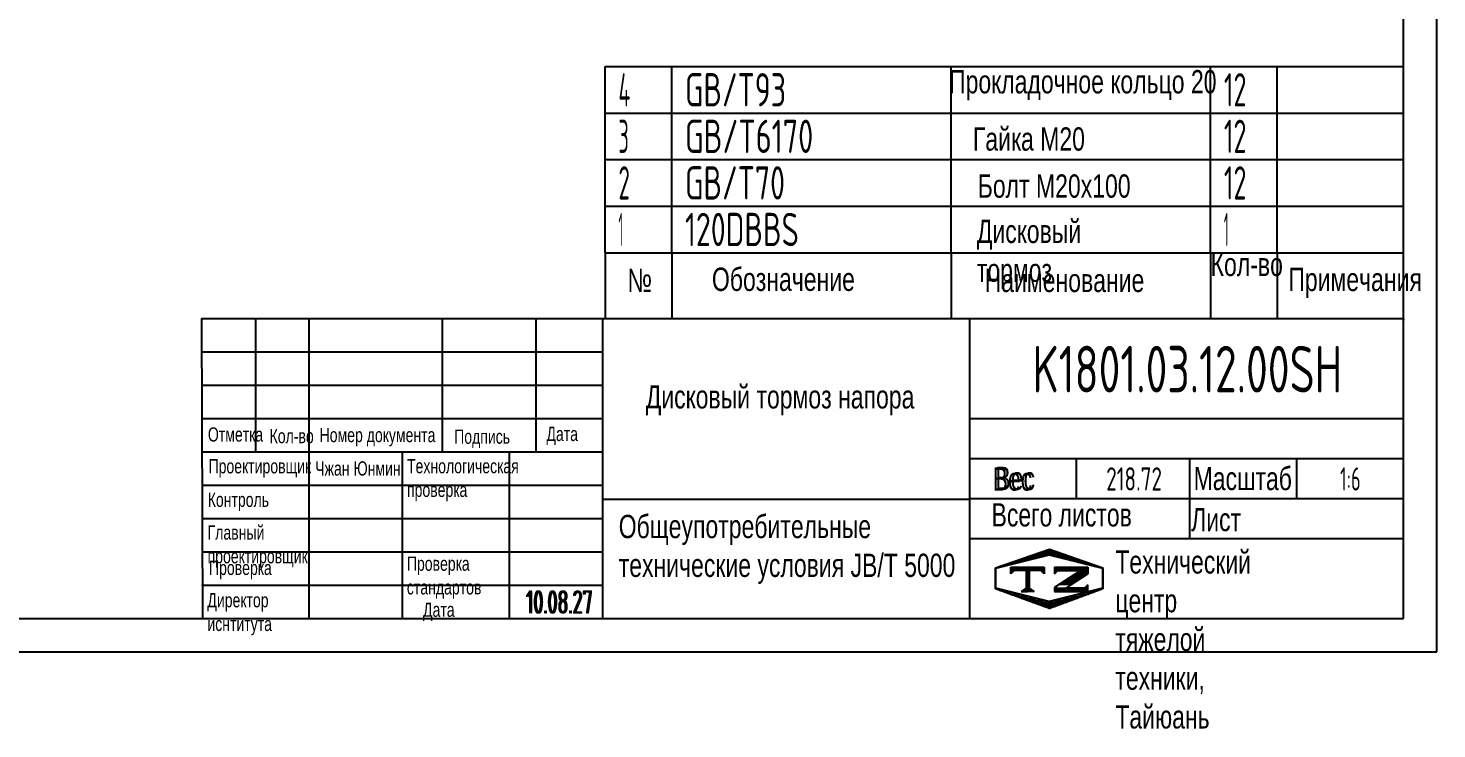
# Model space of a CAD drawing. Header units: millimetres. Extents: x 0 to 2520, y -69 to 1782.
# Drawn here: x 1250 to 2520, y -69 to 563 of the extents above; entities that cross this region are included whole.
import ezdxf
from ezdxf.enums import TextEntityAlignment as Align

# ---------------------------------------------------------------- set-up
doc = ezdxf.new("R2010")
doc.units = ezdxf.units.MM
doc.header["$LTSCALE"] = 60
doc.linetypes.add('G', pattern=[2, 1.25, -0.25, 0.25, -0.25])
doc.linetypes.add('K', pattern=[2.5, 1.25, -0.25, 0.25, -0.25, 0.25, -0.25])
for name, color, linetype in [('01', 7, 'Continuous'), ('02', 1, 'Continuous'), ('05', 142, 'G'), ('07', 6, 'K'), ('11', 3, 'Continuous'), ('THICK', 7, 'Continuous')]:
    doc.layers.add(name, color=color, linetype=linetype)
doc.styles.get("Standard").update_dxf_attribs({"font": 'isocp', "width": 0.707, "bigfont": 'intecad.shx'})

# ---------------------------------------------------------------- blocks, each defined once
blk = doc.blocks.new('*U21')
at = {"layer": '01'}
for points in [[(415, 5), (415, 292)], [(25, 5), (415, 5)]]:
    blk.add_lwpolyline(points, dxfattribs=at)
at = {"layer": '02'}
for points in [[(420, 0), (420, 297)], [(0, 0), (420, 0)]]:
    blk.add_lwpolyline(points, dxfattribs=at)
blk = doc.blocks.new('*U24')
at = {"layer": '01'}
for p, q in [((0, -42), (0, 0)), ((720, -42), (720, 0))]:
    blk.add_line(p, q, dxfattribs=at)
at = {"layer": '02'}
for p, q in [((0, 0), (60, 0)), ((60, -42), (60, 0)), ((60, 0), (312, 0)), ((312, -42), (312, 0)), ((312, 0), (546, 0)), ((546, -42), (546, 0)), ((546, 0), (606, 0)), ((606, -42), (606, 0)), ((606, 0), (720, 0))]:
    blk.add_line(p, q, dxfattribs=at)
blk = doc.blocks.new('*U25')
at = {"layer": '01'}
for p, q in [((0, -42), (0, 0)), ((720, -42), (720, 0))]:
    blk.add_line(p, q, dxfattribs=at)
at = {"layer": '02'}
for p, q in [((0, 0), (60, 0)), ((60, -42), (60, 0)), ((60, 0), (312, 0)), ((312, -42), (312, 0)), ((312, 0), (546, 0)), ((546, -42), (546, 0)), ((546, 0), (606, 0)), ((606, -42), (606, 0)), ((606, 0), (720, 0))]:
    blk.add_line(p, q, dxfattribs=at)
blk = doc.blocks.new('*U26')
at = {"layer": '01'}
for p, q in [((0, -42), (0, 0)), ((720, -42), (720, 0))]:
    blk.add_line(p, q, dxfattribs=at)
at = {"layer": '02'}
for p, q in [((0, 0), (60, 0)), ((60, -42), (60, 0)), ((60, 0), (312, 0)), ((312, -42), (312, 0)), ((312, 0), (546, 0)), ((546, -42), (546, 0)), ((546, 0), (606, 0)), ((606, -42), (606, 0)), ((606, 0), (720, 0))]:
    blk.add_line(p, q, dxfattribs=at)
blk = doc.blocks.new('*U27')
at = {"layer": '01'}
for p, q in [((0, -42), (0, 0)), ((0, 0), (60, 0)), ((60, 0), (312, 0)), ((312, 0), (546, 0)), ((546, 0), (606, 0)), ((606, 0), (720, 0)), ((720, -42), (720, 0))]:
    blk.add_line(p, q, dxfattribs=at)
at = {"layer": '02'}
for p, q in [((60, -42), (60, 0)), ((312, -42), (312, 0)), ((546, -42), (546, 0)), ((606, -42), (606, 0))]:
    blk.add_line(p, q, dxfattribs=at)
blk = doc.blocks.new('*X32')
at = {"color": 0}
for p, q in [((127.06, 7.8), (132.06, 7.8)), ((127.06, 7.5), (132.06, 7.5)), ((127.06, 7.2), (127.32, 7.2)), ((129.7, 6.6), (131.51, 6.6)), ((130.16, 6.9), (131.98, 6.9)), ((130.62, 7.2), (132.06, 7.2)), ((127.84, 5.4), (129.64, 5.4)), ((128.3, 5.7), (130.1, 5.7)), ((128.77, 6), (130.57, 6)), ((129.23, 6.3), (131.04, 6.3))]:
    blk.add_line(p, q, dxfattribs=at)
blk = doc.blocks.new('*X33')
at = {"color": 0}
for p, q in [((127.06, 4.8), (132.06, 4.8)), ((127.06, 4.5), (132.06, 4.5)), ((131.84, 5.1), (132.06, 5.1))]:
    blk.add_line(p, q, dxfattribs=at)
blk = doc.blocks.new('*X31')
at = {"color": 0}
for p, q in [((122.34, 4.5), (123.72, 4.5)), ((122.82, 4.8), (123.24, 4.8))]:
    blk.add_line(p, q, dxfattribs=at)
blk = doc.blocks.new('*X30')
at = {"color": 0}
for p, q in [((120.53, 7.8), (125.53, 7.8)), ((120.53, 7.5), (125.53, 7.5)), ((120.53, 7.2), (120.79, 7.2)), ((125.27, 7.2), (125.53, 7.2))]:
    blk.add_line(p, q, dxfattribs=at)
blk = doc.blocks.new('*X29')
at = {"color": 0}
for p, q in [((120.66, 8.7), (121.92, 8.7)), ((121.52, 9), (123.12, 9)), ((122.38, 9.3), (124.32, 9.3)), ((123.24, 9.6), (125.52, 9.6)), ((124.1, 9.9), (128.52, 9.9)), ((124.97, 10.2), (127.67, 10.2)), ((125.83, 10.5), (126.82, 10.5)), ((127.02, 9.6), (129.37, 9.6)), ((128.22, 9.3), (130.22, 9.3)), ((129.42, 9), (131.07, 9)), ((130.62, 8.7), (131.92, 8.7)), ((118.22, 7.8), (118.32, 7.8)), ((118.22, 7.5), (118.27, 7.5)), ((118.22, 7.2), (118.27, 7.2)), ((118.22, 6.9), (118.27, 6.9)), ((118.22, 6.6), (118.27, 6.6)), ((118.94, 8.1), (119.52, 8.1)), ((119.8, 8.4), (120.72, 8.4)), ((131.82, 8.4), (132.77, 8.4)), ((133.02, 8.1), (133.62, 8.1)), ((134.22, 7.8), (134.32, 7.8)), ((134.27, 7.5), (134.32, 7.5)), ((134.27, 7.2), (134.32, 7.2)), ((134.27, 6.9), (134.32, 6.9)), ((134.27, 6.6), (134.32, 6.6)), ((118.22, 6.3), (118.27, 6.3)), ((118.22, 6), (118.27, 6)), ((118.22, 5.7), (118.27, 5.7)), ((118.22, 5.4), (118.27, 5.4)), ((118.22, 5.1), (118.27, 5.1)), ((118.22, 4.8), (118.27, 4.8)), ((118.79, 4.5), (119.42, 4.5)), ((133.12, 4.5), (133.76, 4.5)), ((134.27, 6.3), (134.32, 6.3)), ((134.27, 6), (134.32, 6)), ((134.27, 5.7), (134.32, 5.7)), ((134.27, 5.4), (134.32, 5.4)), ((134.27, 5.1), (134.32, 5.1)), ((134.27, 4.8), (134.32, 4.8)), ((119.61, 4.2), (120.62, 4.2)), ((120.43, 3.9), (121.82, 3.9)), ((121.26, 3.6), (123.02, 3.6)), ((122.08, 3.3), (124.22, 3.3)), ((122.91, 3), (125.42, 3)), ((123.73, 2.7), (128.89, 2.7)), ((124.55, 2.4), (128.07, 2.4)), ((127.12, 3), (129.7, 3)), ((128.32, 3.3), (130.51, 3.3)), ((129.52, 3.6), (131.32, 3.6)), ((130.72, 3.9), (132.14, 3.9)), ((131.92, 4.2), (132.95, 4.2)), ((125.38, 2.1), (127.26, 2.1)), ((126.2, 1.8), (126.45, 1.8))]:
    blk.add_line(p, q, dxfattribs=at)

msp = doc.modelspace()

# ---------------------------------------------------------------- linework, layer by layer
for p, q in [((1770, 360), (2490, 360)), ((1770, 360), (1770, 300.776)), ((1830, 360), (1830, 300.776)), ((2082, 360), (2082, 300.776)), ((2316, 360), (2316, 300.776)), ((2376, 360), (2376, 300.776))]:
    msp.add_line(p, q)
at = {"layer": '01'}
for p in [(2489.951, 299.544), (2489.951, 299.436), (2490, 300)]:
    msp.add_point(p, dxfattribs=at)
at = {"layer": '07'}
msp.add_line((1770, 360), (2490, 360), dxfattribs=at)
at = {"layer": 'THICK'}
for p, q in [((1406.024, 300.776), (1406.845, 30)), ((1406.024, 300.776), (2489.951, 300.776)), ((1454.968, 300.646), (1454.968, 300.776)), ((1454.983, 180.431), (1454.983, 300.776)), ((1503.121, 30), (1503.121, 300.776)), ((1623.466, 180.431), (1623.466, 300.776)), ((1707.708, 180.431), (1707.708, 300.776)), ((1767.88, 30), (1767.88, 300.776)), ((2098.829, 30), (2098.829, 300.776)), ((2489.951, 30), (2489.951, 300.776)), ((1406.845, 210.518), (1767.88, 210.518)), ((2098.829, 210.518), (2489.951, 210.518)), ((1406.845, 180.431), (1767.88, 180.431)), ((1587.363, 30), (1587.363, 180.431)), ((1683.639, 30), (1683.639, 180.431)), ((2098.829, 174.414), (2489.951, 174.414)), ((2195.105, 138.311), (2195.105, 174.414)), ((2297.399, 102.207), (2297.399, 174.414)), ((2393.675, 138.311), (2393.675, 174.414)), ((1767.88, 137.789), (2098.829, 137.789)), ((2098.829, 138.311), (2489.951, 138.311)), ((2098.829, 102.207), (2489.951, 102.207)), ((1406.845, 30), (2489.951, 30))]:
    msp.add_line(p, q, dxfattribs=at)
at = {"layer": 'THICK', "color": 3}
for p, q in [((1406.845, 270.69), (1767.88, 270.69)), ((1406.845, 240.604), (1767.88, 240.604)), ((1406.845, 150.345), (1767.88, 150.345)), ((1406.845, 120.259), (1767.88, 120.259)), ((1406.845, 90.173), (1767.88, 90.173)), ((2122.008, 75.768), (2170.778, 92.754)), ((2170.778, 92.754), (2218.915, 75.768)), ((2122.325, 75.385), (2170.463, 87.42)), ((2135.918, 70.311), (2135.918, 76.329)), ((2135.918, 76.329), (2166.004, 76.329)), ((2166.004, 76.329), (2166.004, 70.311)), ((2170.463, 87.42), (2218.601, 75.385)), ((2175.217, 76.329), (2175.217, 70.311)), ((2175.217, 76.329), (2205.303, 76.329)), ((2205.303, 76.329), (2205.303, 70.311)), ((2122.008, 56.851), (2122.008, 75.768)), ((2122.325, 57.333), (2122.325, 75.385)), ((2138.926, 73.32), (2135.918, 70.311)), ((2162.995, 73.32), (2138.926, 73.32)), ((2149.644, 73.349), (2149.644, 56.845)), ((2150.961, 73.349), (2150.961, 56.845)), ((2152.465, 73.349), (2152.465, 56.845)), ((2166.004, 70.311), (2162.995, 73.32)), ((2175.217, 70.311), (2178.226, 73.32)), ((2198.909, 73.32), (2175.217, 57.991)), ((2178.226, 73.32), (2198.909, 73.32)), ((2205.302, 70.369), (2189.889, 60.504)), ((2218.601, 75.385), (2218.601, 57.333)), ((2218.915, 75.768), (2218.915, 56.851)), ((1406.845, 60.086), (1767.88, 60.086)), ((2170.778, 39.092), (2122.008, 56.851)), ((2170.463, 45.299), (2122.325, 57.333)), ((2150.961, 58.22), (2145.132, 54.553)), ((2145.132, 54.553), (2150.961, 54.553)), ((2150.961, 58.22), (2156.79, 54.553)), ((2156.79, 54.553), (2150.961, 54.553)), ((2218.601, 57.333), (2170.463, 45.299)), ((2218.915, 56.851), (2170.778, 39.092)), ((2175.217, 57.991), (2175.217, 54.553)), ((2175.217, 54.553), (2205.302, 54.553)), ((2189.889, 60.504), (2185.29, 57.561)), ((2202.294, 57.561), (2185.29, 57.561)), ((2205.302, 60.57), (2202.294, 57.561)), ((2205.302, 54.553), (2205.302, 60.57))]:
    msp.add_line(p, q, dxfattribs=at)
for p in [(1406.845, 60.086), (1406.845, 30)]:
    msp.add_point(p, dxfattribs=at)

# ---------------------------------------------------------------- block references
at = {"layer": '07', "xscale": 6, "yscale": 6, "zscale": 6}
msp.add_blockref('*U21', (0, 0), dxfattribs=at)
at = {"layer": '07'}
for name, p in [('*U27', (1770, 528)), ('*U26', (1770, 486)), ('*U25', (1770, 444)), ('*U24', (1770, 402))]:
    msp.add_blockref(name, p, dxfattribs=at)
at = {"layer": 'THICK', "color": 3, "xscale": 6.017252561281042, "yscale": 6.01725256128077, "zscale": 6.017252561280779}
for name in ['*X29', '*X30', '*X32', '*X31', '*X33']:
    msp.add_blockref(name, (1410.651, 28.53), dxfattribs=at)

# ---------------------------------------------------------------- texts
at = {"layer": '01', "attachment_point": 1}
for s, insert, char_height in [('{\\fArial|b0|i0|c204|p34;Отметка}', (1411.759, 202.501), 12.83031), ('{\\fArial|b0|i0|c204|p34;Кол-во}', (1467.4, 201.025), 12.83031), ('{\\fArial|b0|i0|c204|p34;Номер документа}', (1512.47, 202.012), 12.83031), ('{\\fArial|b0|i0|c204|p34;Подпись}', (1633.831, 200.533), 12.83031), ('{\\fArial|b0|i0|c204|p34;Дата}', (1717.046, 202.993), 12.83031), ('{\\fArial|b0|i0|c204|p34;Проектировщик}', (1412.324, 173.842), 12.83031), ('{\\fArial|b0|i0|c204|p34;\\C3;Чжан Юнмин}', (1508.533, 171.871), 12.83031), ('{\\fArial|b0|i0|c204|p34;Технологическая\\Pпроверка}', (1591.305, 173.938), 12.83031), ('{\\fArial|b0|i0|c204|p34;Вес}', (2121.942, 166.942), 20.95617), ('{\\fArial|b0|i0|c204|p34;Контроль}', (1411.587, 143.62), 12.83031), ('{\\fArial|b0|i0|c204|p34;Главный\\Pпроектировщик}', (1411.473, 114.089), 12.83031), ('{\\fArial|b0|i0|c204|p34;Проверка}', (1412.727, 82.18), 12.83031), ('{\\fArial|b0|i0|c204|p34;Проверка\\Pстандартов}', (1591.182, 85.992), 12.83031), ('{\\fArial|b0|i0|c204|p34;Директор\\Pиснтитута}', (1411.276, 53.029), 12.83031), ('{\\fArial|b0|i0|c204|p34;Дата}', (1605.759, 44.453), 12.83031)]:
    msp.add_mtext(s, dxfattribs=dict(at, insert=insert, char_height=char_height))
at = {"layer": '01', "insert": (2230.092, 91.572), "char_height": 20.95617, "width": 0.9848, "attachment_point": 1}
msp.add_mtext('{\\fArial|b0|i0|c204|p34;Технический центр\\Pтяжелой техники, Тайюань}', dxfattribs=at)
at = {"layer": '05', "char_height": 20.96455, "attachment_point": 1}
for s, insert in [('{\\fArial|b0|i0|c204|p34;\\C250;Вес}', (2119.414, 166.328)), ('{\\fArial|b0|i0|c204|p34;\\C0;Масштаб}', (2300.707, 166.843)), ('{\\fArial|b0|i0|c204|p34;\\C0;Всего листов}', (2118.48, 134.073)), ('{\\fArial|b0|i0|c204|p34;\\C0;Лист}', (2298.481, 129.815))]:
    msp.add_mtext(s, dxfattribs=dict(at, insert=insert))
at = {"layer": '07', "char_height": 21, "attachment_point": 1}
for s, insert in [('{\\fArial|b0|i0|c204|p34;\\C3;Прокладочное кольцо 20}', (2080.158, 524.757)), ('{\\fArial|b0|i0|c204|p34;\\C3;Гайка М20}', (2101.605, 473.101)), ('{\\fArial|b0|i0|c204|p34;\\C3;Болт М20х100}', (2106.03, 430.653)), ('{\\fArial|b0|i0|c204|p34;\\C0;Кол-во}', (2316, 360)), ('{\\fArial|b0|i0|c204|p34;\\C0;№}', (1790.066, 345.549)), ('{\\fArial|b0|i0|c204|p34;\\C0;Обозначение}', (1866.27, 346.563)), ('{\\fArial|b0|i0|c204|p34;\\C0;Наименование}', (2112.237, 345.549)), ('{\\fArial|b0|i0|c204|p34;\\C0;Примечания}', (2386.102, 346.407)), ('{\\fArial|b0|i0|c204|p34;\\C3;Дисковый тормоз напора}', (1806.553, 240.533)), ('{\\fArial|b0|i0|c204|p34;\\C0;Общеупотребительные\\Pтехнические условия \\fArial|b0|i0|c0|p34;JB/T 5000}', (1782.223, 123.598))]:
    msp.add_mtext(s, dxfattribs=dict(at, insert=insert))
at = {"layer": '07', "insert": (2105.156, 389.765), "char_height": 21, "width": 0.88508, "attachment_point": 1}
msp.add_mtext('{\\fArial|b0|i0|c204|p34;\\C3;Дисковый тормоз}', dxfattribs=at)
at = {"layer": '11'}
for s, height, width, p, p2 in [('4', 30, 0.543846, (1782, 492), (1792.605, 492)), ('GB/T93', 30, 0.691199, (1842, 492), (1933.133, 492)), ('12', 30, 0.611465, (2328, 492), (2348.363, 492)), ('3', 30, 0.527686, (1782, 450), (1791.363, 450)), ('GB/T6170', 30, 0.694489, (1842, 450), (1957.649, 450)), ('12', 30, 0.611465, (2328, 450), (2348.363, 450)), ('2', 30, 0.562593, (1782, 408), (1792.296, 408)), ('GB/T70', 30, 0.691039, (1842, 408), (1932.197, 408)), ('12', 30, 0.611465, (2328, 408), (2348.363, 408)), ('1', 30, 0.404, (1782, 366), (1786.242, 366)), ('120DBBS', 30, 0.685746, (1842, 366), (1944.648, 366)), ('1', 30, 0.404, (2328, 366), (2332.242, 366)), ('K1801.03.12.00SH', 42, 0.695901, (2155.364, 234), (2434.636, 234)), ('218.72', 21, 0.681902, (2221.868, 145.5), (2272.132, 145.5)), ('1:6', 21, 0.631229, (2432.724, 145.5), (2451.276, 145.5)), ('10.08.27', 21, 0.642055, (1698, 34.5), (1758, 34.5)), ('10.08.27', 20.9646, 0.642055, (1699.288, 34.492), (1759.186, 34.492)), ('10.08.27', 20.9562, 0.642055, (1699.604, 34.491), (1759.479, 34.491))]:
    msp.add_text(s, height=height, dxfattribs=dict(at, width=width)).set_placement(p, p2, align=Align.FIT)

doc.saveas('drawing.dxf')
